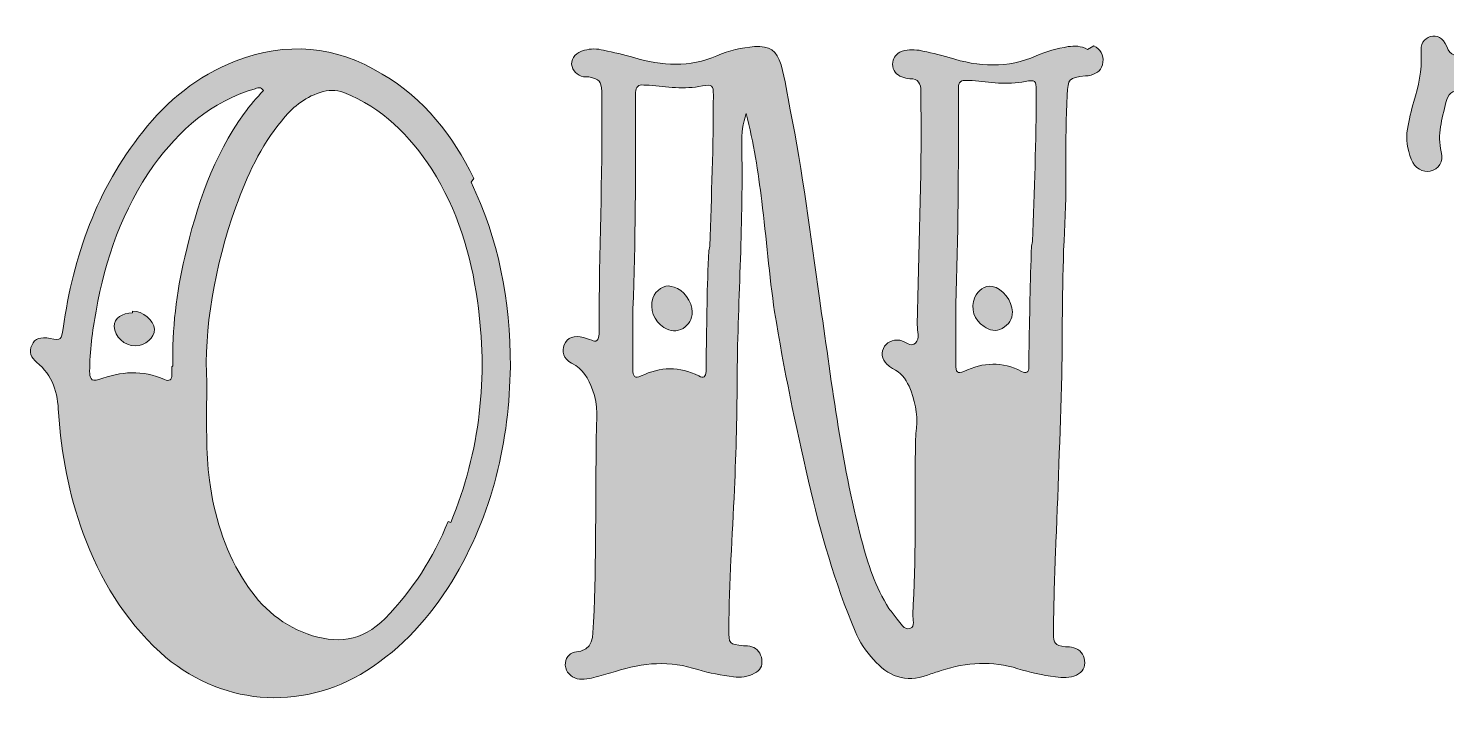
# Model space of a CAD drawing. Header units: inches. Extents: x 168 to 913, y -876 to -204.
# Drawn here: x 169.9 to 540.6, y -663.7 to -484.9 of the extents above; entities that cross this region are included whole.
import ezdxf

# ---------------------------------------------------------------- set-up
doc = ezdxf.new("R2010")
doc.units = ezdxf.units.IN
doc.header["$MEASUREMENT"] = 0
doc.layers.add('Layer 1', color=7, linetype='Continuous')

# ---------------------------------------------------------------- blocks, each defined once
blk = doc.blocks.new('block 3')
at = {"layer": 'Layer 1', "true_color": 0x040404}
h = blk.add_hatch(color=18, dxfattribs=at)
h.dxf.hatch_style = 2
edge = h.paths.add_edge_path()
edge.add_spline(control_points=[(646.55, -501.18), (647.98, -505.24), (648.7, -509.54), (648.46, -513.85), (648.46, -515.76), (647.98, -517.67), (647.03, -519.35), (645.83, -521.5), (643.92, -522.22), (642.01, -521.5), (640.09, -520.78), (638.9, -518.87), (639.62, -516.72), (641.05, -513.13), (640.33, -509.54), (639.85, -505.96), (639.38, -503.33), (637.94, -501.66), (635.31, -500.94), (631.97, -499.98), (628.62, -499.03), (625.03, -499.03), (621.21, -499.03), (617.38, -499.03), (613.56, -499.03), (612.12, -499.03), (610.69, -499.27), (609.49, -499.5), (605.67, -500.46), (605.19, -501.18), (605.19, -505), (605.19, -510.02), (605.19, -515.04), (605.19, -520.06), (605.19, -534.89), (604.23, -549.71), (603.76, -564.53), (603.76, -565.73), (603.76, -566.92), (603.76, -568.12), (603.52, -585.09), (603.52, -602.06), (602.8, -619.04), (602.56, -625.97), (602.56, -633.14), (601.84, -640.08), (601.61, -642.23), (601.84, -644.38), (601.84, -646.53), (601.84, -648.45), (602.8, -649.4), (604.71, -649.4), (605.91, -649.4), (607.1, -649.4), (608.3, -649.88), (609.97, -650.6), (610.93, -651.79), (610.93, -653.47), (610.93, -655.14), (609.97, -656.09), (608.54, -656.81), (607.34, -657.29), (605.91, -657.29), (604.47, -657.29), (600.89, -657.29), (597.54, -656.33), (594.19, -655.38), (587.02, -652.99), (579.85, -653.47), (572.68, -655.86), (570.76, -656.57), (568.61, -657.05), (566.46, -657.53), (565.5, -657.77), (564.31, -657.77), (563.35, -657.53), (561.2, -657.29), (560.01, -655.86), (559.77, -654.18), (559.53, -652.51), (560.48, -651.08), (562.4, -650.36), (562.88, -650.12), (563.35, -650.12), (563.83, -650.12), (567.18, -649.16), (567.18, -649.16), (567.18, -645.34), (567.18, -637.93), (567.18, -630.51), (567.42, -623.1), (567.66, -611.87), (567.89, -600.63), (568.13, -589.39), (568.13, -586.53), (567.89, -583.66), (566.7, -580.79), (565.74, -578.4), (564.55, -576.24), (561.92, -574.81), (559.53, -573.62), (559.05, -571.94), (559.77, -570.27), (560.48, -568.36), (562.16, -567.64), (564.55, -568.12), (565.03, -568.12), (565.5, -568.36), (565.98, -568.6), (567.89, -569.31), (568.61, -568.36), (568.85, -566.68), (569.09, -565.25), (569.09, -563.81), (569.09, -562.38), (569.09, -556.4), (569.33, -550.43), (569.33, -544.45), (569.09, -532.02), (570.05, -519.59), (570.05, -507.15), (570.05, -502.37), (570.05, -502.37), (565.5, -501.66), (558.57, -500.46), (551.64, -499.5), (544.47, -500.7), (542.07, -501.18), (540.88, -502.13), (540.4, -504.29), (539.45, -508.59), (538.01, -512.65), (539.21, -517.2), (539.92, -519.83), (538.49, -521.74), (536.34, -522.22), (534.43, -522.69), (532.27, -521.5), (531.32, -519.11), (530.36, -516.48), (529.88, -513.85), (530.36, -511.22), (530.84, -508.83), (531.32, -506.44), (532.03, -504.05), (533.23, -499.98), (534.19, -495.92), (533.95, -491.62), (533.71, -488.99), (534.66, -487.55), (536.34, -487.07), (538.01, -486.6), (539.69, -487.31), (540.64, -489.7), (541.6, -492.09), (543.03, -492.33), (545.18, -491.85), (549.25, -491.14), (553.31, -491.38), (557.38, -491.85), (565.27, -492.81), (573.16, -493.77), (580.8, -495.68), (586.3, -497.11), (591.8, -496.16), (597.06, -494.24), (609.49, -489.7), (621.92, -488.27), (634.83, -490.9), (636.51, -491.14), (637.7, -490.9), (638.18, -488.99), (638.18, -488.51), (638.42, -488.03), (638.66, -487.55), (639.62, -485.88), (640.81, -484.92), (642.73, -485.4), (644.4, -485.64), (645.12, -486.83), (645.35, -488.51), (645.35, -488.99), (645.35, -489.46), (645.35, -489.94), (645.35, -493.53), (646.31, -496.87), (647.51, -500.22), (647.51, -500.22), (646.55, -501.18), (646.55, -501.18)], knot_values=[0, 0, 0, 0, 1, 1, 1, 2, 2, 2, 3, 3, 3, 4, 4, 4, 5, 5, 5, 6, 6, 6, 7, 7, 7, 8, 8, 8, 9, 9, 9, 10, 10, 10, 11, 11, 11, 12, 12, 12, 13, 13, 13, 14, 14, 14, 15, 15, 15, 16, 16, 16, 17, 17, 17, 18, 18, 18, 19, 19, 19, 20, 20, 20, 21, 21, 21, 22, 22, 22, 23, 23, 23, 24, 24, 24, 25, 25, 25, 26, 26, 26, 27, 27, 27, 28, 28, 28, 29, 29, 29, 30, 30, 30, 31, 31, 31, 32, 32, 32, 33, 33, 33, 34, 34, 34, 35, 35, 35, 36, 36, 36, 37, 37, 37, 38, 38, 38, 39, 39, 39, 40, 40, 40, 41, 41, 41, 42, 42, 42, 43, 43, 43, 44, 44, 44, 45, 45, 45, 46, 46, 46, 47, 47, 47, 48, 48, 48, 49, 49, 49, 50, 50, 50, 51, 51, 51, 52, 52, 52, 53, 53, 53, 54, 54, 54, 55, 55, 55, 56, 56, 56, 57, 57, 57, 58, 58, 58, 59, 59, 59, 60, 60, 60, 61, 61, 61, 62, 62, 62, 63, 63, 63, 63], degree=3, periodic=1)
edge = h.paths.add_edge_path()
edge.add_spline(control_points=[(596.58, -523.89), (596.58, -517.2), (596.58, -512.17), (596.58, -507.15), (596.58, -504.76), (596.58, -504.53), (594.19, -505), (589.65, -506.2), (585.11, -506.2), (580.33, -505.96), (576.98, -505.72), (576.98, -505.72), (576.98, -509.31), (576.74, -523.65), (576.5, -537.99), (576.26, -552.34), (576.02, -560.71), (576.02, -569.07), (575.55, -577.44), (575.31, -580.31), (575.79, -580.55), (578.41, -579.35), (582.96, -577.2), (587.5, -576.96), (592.28, -579.35), (594.91, -580.55), (595.15, -580.31), (595.15, -577.2), (595.15, -572.18), (595.15, -567.16), (595.39, -562.14), (595.87, -548.51), (596.34, -534.89), (596.82, -522.93), (596.82, -522.93), (596.58, -523.89), (596.58, -523.89)], knot_values=[0, 0, 0, 0, 1, 1, 1, 2, 2, 2, 3, 3, 3, 4, 4, 4, 5, 5, 5, 6, 6, 6, 7, 7, 7, 8, 8, 8, 9, 9, 9, 10, 10, 10, 11, 11, 11, 12, 12, 12, 12], degree=3, periodic=1)
edge = h.paths.add_edge_path()
edge.add_spline(control_points=[(590.13, -565.25), (590.13, -568.12), (587.98, -570.27), (585.35, -570.27), (582.48, -570.27), (579.61, -567.16), (579.61, -564.05), (579.61, -561.18), (581.76, -558.79), (584.15, -558.79), (587.02, -558.79), (590.13, -562.14), (590.13, -565.25)], knot_values=[0, 0, 0, 0, 1, 1, 1, 2, 2, 2, 3, 3, 3, 4, 4, 4, 4], degree=3, periodic=1)
h = blk.add_hatch(color=18, dxfattribs=at)
h.dxf.hatch_style = 2
edge = h.paths.add_edge_path()
edge.add_spline(control_points=[(285.57, -525.08), (292.74, -539.91), (295.85, -555.69), (295.85, -573.38), (295.61, -592.5), (291.31, -611.87), (280.55, -629.56), (274.81, -638.88), (267.64, -646.77), (258.32, -652.75), (240.86, -663.75), (219.59, -661.83), (204.29, -647.97), (194.96, -639.36), (188.51, -628.84), (184.21, -616.89), (180.38, -606.61), (178.47, -596.09), (177.75, -585.33), (177.51, -580.31), (176.32, -575.53), (172.01, -572.18), (170.58, -570.99), (169.86, -569.55), (170.82, -567.64), (171.53, -565.97), (172.97, -565.49), (175.6, -565.97), (178.47, -566.44), (178.47, -566.44), (178.95, -563.33), (181.58, -544.45), (187.79, -527), (199.74, -511.94), (206.2, -503.81), (214.09, -497.35), (223.89, -493.53), (237.28, -488.27), (250.19, -489.46), (262.38, -496.87), (273.38, -503.33), (280.79, -512.89), (286.29, -524.13), (286.29, -524.13), (285.57, -525.08), (285.57, -525.08)], knot_values=[0, 0, 0, 0, 1, 1, 1, 2, 2, 2, 3, 3, 3, 4, 4, 4, 5, 5, 5, 6, 6, 6, 7, 7, 7, 8, 8, 8, 9, 9, 9, 10, 10, 10, 11, 11, 11, 12, 12, 12, 13, 13, 13, 14, 14, 14, 15, 15, 15, 15], degree=3, periodic=1)
edge = h.paths.add_edge_path()
edge.add_spline(control_points=[(207.63, -573.14), (207.39, -563.57), (208.59, -554.01), (210.74, -544.69), (213.85, -531.3), (218.15, -518.39), (226.28, -507.15), (227.72, -505), (229.63, -503.09), (231.3, -501.18), (231.06, -500.94), (230.82, -500.7), (230.58, -500.46), (230.11, -500.46), (229.63, -500.46), (229.15, -500.7), (217.67, -504.05), (209.31, -511.46), (202.61, -520.78), (194.48, -532.26), (189.94, -545.17), (187.55, -558.79), (186.6, -564.05), (185.88, -569.31), (185.88, -574.57), (185.88, -576.01), (186.12, -577.44), (188.27, -576.72), (194.01, -574.57), (199.74, -574.09), (205.48, -576.72), (206.68, -577.2), (207.39, -576.72), (207.39, -575.53), (207.39, -574.81), (207.39, -574.09), (207.39, -573.38), (207.39, -573.38), (207.63, -573.14), (207.63, -573.14)], knot_values=[0, 0, 0, 0, 1, 1, 1, 2, 2, 2, 3, 3, 3, 4, 4, 4, 5, 5, 5, 6, 6, 6, 7, 7, 7, 8, 8, 8, 9, 9, 9, 10, 10, 10, 11, 11, 11, 12, 12, 12, 13, 13, 13, 13], degree=3, periodic=1)
edge = h.paths.add_edge_path()
edge.add_spline(control_points=[(197.12, -558.79), (199.74, -558.79), (202.61, -561.18), (202.85, -563.57), (202.85, -565.73), (200.46, -567.88), (197.83, -567.88), (194.96, -567.88), (192.33, -565.49), (192.33, -562.86), (192.33, -560.71), (194.25, -559.27), (197.12, -559.27), (197.12, -559.27), (197.12, -558.79), (197.12, -558.79)], knot_values=[0, 0, 0, 0, 1, 1, 1, 2, 2, 2, 3, 3, 3, 4, 4, 4, 5, 5, 5, 5], degree=3, periodic=1)
edge = h.paths.add_edge_path()
edge.add_spline(control_points=[(280.31, -614.02), (287.96, -595.37), (290.11, -576.01), (287.24, -556.16), (285.57, -543.97), (281.98, -532.26), (275.29, -521.74), (269.55, -512.89), (262.38, -505.72), (252.34, -501.66), (250.19, -500.94), (248.27, -500.94), (246.12, -501.66), (241.82, -503.09), (238.71, -505.72), (236.08, -509.07), (230.58, -515.76), (227, -523.41), (224.13, -531.54), (218.39, -547.32), (215.76, -563.81), (216.48, -577.44), (216.48, -588.2), (216.24, -595.61), (217.2, -603.02), (218.39, -612.11), (221.02, -620.71), (225.8, -628.6), (229.87, -635.3), (235.37, -640.56), (242.78, -643.18), (250.19, -645.81), (257.12, -645.34), (263.1, -639.12), (270.27, -631.71), (275.77, -623.34), (279.59, -613.78), (279.59, -613.78), (280.31, -614.02), (280.31, -614.02)], knot_values=[0, 0, 0, 0, 1, 1, 1, 2, 2, 2, 3, 3, 3, 4, 4, 4, 5, 5, 5, 6, 6, 6, 7, 7, 7, 8, 8, 8, 9, 9, 9, 10, 10, 10, 11, 11, 11, 12, 12, 12, 13, 13, 13, 13], degree=3, periodic=1)
h = blk.add_hatch(color=18, dxfattribs=at)
h.dxf.hatch_style = 2
edge = h.paths.add_edge_path()
edge.add_spline(control_points=[(448.37, -489.46), (450.04, -490.42), (451, -491.85), (450.76, -493.77), (450.52, -495.68), (449.33, -496.63), (447.65, -497.11), (447.17, -497.35), (446.7, -497.35), (446.22, -497.35), (441.68, -497.83), (441.68, -498.07), (441.44, -502.37), (440.72, -514.33), (441.44, -526.28), (440.72, -538.23), (440, -550.66), (440.24, -563.1), (440, -575.53), (439.52, -591.07), (439.05, -606.61), (438.33, -622.15), (438.09, -629.08), (437.85, -636.01), (437.85, -642.95), (437.85, -645.81), (438.09, -646.05), (440.96, -646.53), (441.68, -646.53), (442.39, -646.53), (443.11, -646.77), (444.78, -647.25), (445.74, -648.45), (445.98, -650.12), (446.22, -651.79), (445.5, -653.23), (443.83, -653.94), (442.16, -654.66), (440.24, -654.66), (438.33, -654.42), (434.98, -653.94), (431.64, -653.23), (428.53, -652.27), (421.83, -650.12), (415.14, -650.6), (408.45, -652.75), (407.25, -653.23), (406.06, -653.47), (404.86, -653.94), (399.12, -656.09), (394.58, -654.18), (390.76, -649.88), (388.84, -647.73), (387.17, -645.34), (385.97, -642.47), (380.71, -629.8), (376.89, -616.65), (373.78, -603.26), (370.43, -588.68), (367.33, -573.85), (364.94, -559.03), (363.5, -549.47), (362.78, -539.67), (361.59, -530.11), (360.63, -522.45), (359.44, -514.81), (357.52, -507.15), (356.57, -509.78), (356.33, -512.41), (356.33, -515.04), (356.81, -535.13), (355.37, -555.21), (355.13, -575.29), (355.13, -585.33), (354.9, -595.37), (354.42, -605.41), (353.94, -617.6), (352.98, -629.8), (352.98, -641.99), (352.98, -645.81), (352.98, -645.81), (356.81, -646.29), (357.52, -646.29), (358.24, -646.29), (358.96, -646.53), (360.39, -647.01), (361.35, -648.21), (361.59, -649.88), (361.83, -651.55), (361.11, -652.75), (359.68, -653.47), (358, -654.42), (356.09, -654.66), (354.18, -654.42), (351.07, -653.94), (347.96, -653.47), (344.85, -652.51), (337.68, -650.12), (330.51, -650.6), (323.34, -652.99), (321.66, -653.47), (319.99, -653.94), (318.32, -654.42), (316.64, -654.9), (314.97, -655.14), (313.3, -654.9), (311.62, -654.42), (310.43, -653.23), (310.19, -651.31), (310.19, -649.64), (311.14, -648.21), (312.58, -647.97), (317.84, -647.49), (317.36, -643.9), (317.6, -640.08), (318.32, -624.06), (318.08, -607.8), (318.32, -591.55), (318.32, -587.48), (319.03, -583.42), (317.36, -579.35), (316.17, -576.48), (314.97, -573.85), (311.86, -572.42), (309.71, -571.23), (309.23, -569.31), (309.95, -567.64), (310.67, -565.73), (312.58, -565.01), (314.97, -565.73), (315.69, -565.97), (316.4, -566.2), (317.12, -566.44), (317.6, -566.68), (318.08, -566.92), (318.56, -566.44), (319.27, -565.49), (319.03, -564.29), (319.03, -563.1), (319.03, -543.49), (319.99, -523.89), (319.75, -504.29), (319.75, -503.33), (319.75, -502.37), (319.75, -501.42), (319.51, -498.55), (319.27, -498.31), (316.4, -497.59), (315.93, -497.59), (315.45, -497.59), (314.97, -497.59), (313.3, -497.11), (312.1, -496.16), (311.86, -494.24), (311.86, -492.57), (313.06, -491.14), (315.21, -490.66), (316.88, -490.18), (318.56, -490.18), (320.23, -490.66), (322.86, -491.14), (325.49, -491.85), (328.12, -492.57), (335.53, -494.72), (342.7, -495.2), (349.87, -492.09), (352.98, -490.66), (356.33, -489.94), (359.68, -489.7), (363.74, -489.46), (365.41, -490.66), (366.61, -494.48), (367.8, -498.31), (368.28, -502.37), (369, -506.2), (372.35, -522.45), (374.26, -538.95), (376.65, -555.45), (379.76, -576.48), (382.15, -597.76), (387.65, -618.56), (389.32, -624.78), (391.23, -630.99), (394.82, -636.49), (395.54, -637.45), (396.25, -638.4), (396.97, -639.36), (397.93, -640.32), (398.64, -642.23), (400.32, -641.75), (401.75, -641.27), (401.03, -639.36), (401.03, -638.17), (401.99, -623.82), (401.51, -609.48), (401.75, -595.13), (401.75, -593.22), (401.75, -591.31), (401.99, -589.39), (402.47, -585.57), (401.51, -581.98), (400.08, -578.4), (399.12, -576.48), (397.93, -574.81), (395.78, -573.85), (395.3, -573.62), (395.06, -573.38), (394.82, -573.14), (393.15, -571.94), (392.67, -570.27), (393.38, -568.6), (394.1, -566.92), (395.78, -566.2), (397.69, -566.44), (399.12, -566.68), (400.56, -568.36), (401.75, -567.16), (402.95, -565.97), (402.23, -564.05), (402.23, -562.38), (402.47, -543.25), (403.43, -524.13), (403.19, -505), (403.19, -503.81), (403.19, -502.61), (403.19, -501.42), (403.19, -499.27), (402.47, -498.07), (400.32, -498.07), (399.6, -498.07), (398.88, -497.83), (398.17, -497.59), (396.73, -497.11), (395.78, -495.92), (395.78, -494.24), (395.78, -492.81), (396.49, -491.85), (397.69, -491.14), (399.36, -490.42), (401.03, -490.42), (402.71, -490.66), (405.34, -491.14), (407.97, -491.85), (410.6, -492.57), (418.25, -494.96), (425.9, -495.44), (433.31, -492.09), (435.94, -490.9), (438.81, -490.18), (441.68, -489.7), (443.35, -489.46), (445.02, -489.46), (446.7, -490.42), (446.7, -490.42), (448.37, -489.46), (448.37, -489.46)], knot_values=[0, 0, 0, 0, 1, 1, 1, 2, 2, 2, 3, 3, 3, 4, 4, 4, 5, 5, 5, 6, 6, 6, 7, 7, 7, 8, 8, 8, 9, 9, 9, 10, 10, 10, 11, 11, 11, 12, 12, 12, 13, 13, 13, 14, 14, 14, 15, 15, 15, 16, 16, 16, 17, 17, 17, 18, 18, 18, 19, 19, 19, 20, 20, 20, 21, 21, 21, 22, 22, 22, 23, 23, 23, 24, 24, 24, 25, 25, 25, 26, 26, 26, 27, 27, 27, 28, 28, 28, 29, 29, 29, 30, 30, 30, 31, 31, 31, 32, 32, 32, 33, 33, 33, 34, 34, 34, 35, 35, 35, 36, 36, 36, 37, 37, 37, 38, 38, 38, 39, 39, 39, 40, 40, 40, 41, 41, 41, 42, 42, 42, 43, 43, 43, 44, 44, 44, 45, 45, 45, 46, 46, 46, 47, 47, 47, 48, 48, 48, 49, 49, 49, 50, 50, 50, 51, 51, 51, 52, 52, 52, 53, 53, 53, 54, 54, 54, 55, 55, 55, 56, 56, 56, 57, 57, 57, 58, 58, 58, 59, 59, 59, 60, 60, 60, 61, 61, 61, 62, 62, 62, 63, 63, 63, 64, 64, 64, 65, 65, 65, 66, 66, 66, 67, 67, 67, 68, 68, 68, 69, 69, 69, 70, 70, 70, 71, 71, 71, 72, 72, 72, 73, 73, 73, 74, 74, 74, 75, 75, 75, 76, 76, 76, 77, 77, 77, 78, 78, 78, 79, 79, 79, 80, 80, 80, 81, 81, 81, 82, 82, 82, 83, 83, 83, 84, 84, 84, 85, 85, 85, 85], degree=3, periodic=1)
edge = h.paths.add_edge_path()
edge.add_spline(control_points=[(347.96, -541.82), (348.44, -528.67), (348.92, -515.52), (348.92, -502.37), (348.92, -499.74), (348.68, -499.5), (346.05, -499.98), (341.27, -500.94), (336.73, -500.22), (332.18, -499.74), (331.7, -499.74), (331.23, -499.74), (330.75, -499.74), (329.31, -499.5), (328.6, -500.22), (328.6, -501.66), (328.6, -502.37), (328.6, -503.09), (328.6, -503.81), (328.6, -522.45), (328.6, -541.1), (327.88, -558.32), (327.88, -564.29), (327.88, -569.07), (327.88, -573.85), (327.88, -576.01), (328.36, -576.48), (330.03, -575.77), (335.05, -573.38), (340.07, -573.14), (345.09, -575.77), (346.29, -576.48), (347.01, -576.01), (347.01, -574.57), (347.01, -573.38), (347.01, -572.18), (347.01, -570.99), (347.24, -561.66), (347.24, -552.34), (347.72, -543.02), (347.72, -543.02), (347.96, -541.82), (347.96, -541.82)], knot_values=[0, 0, 0, 0, 1, 1, 1, 2, 2, 2, 3, 3, 3, 4, 4, 4, 5, 5, 5, 6, 6, 6, 7, 7, 7, 8, 8, 8, 9, 9, 9, 10, 10, 10, 11, 11, 11, 12, 12, 12, 13, 13, 13, 14, 14, 14, 14], degree=3, periodic=1)
edge = h.paths.add_edge_path()
edge.add_spline(control_points=[(338.64, -552.58), (341.03, -553.06), (343.42, -556.4), (343.42, -559.03), (343.42, -560.94), (342.46, -562.38), (341.03, -563.33), (339.35, -564.29), (337.68, -564.05), (336.01, -563.1), (333.38, -561.42), (332.18, -558.32), (333.14, -555.45), (333.86, -553.3), (336.01, -551.86), (337.92, -552.34), (337.92, -552.34), (338.64, -552.58), (338.64, -552.58)], knot_values=[0, 0, 0, 0, 1, 1, 1, 2, 2, 2, 3, 3, 3, 4, 4, 4, 5, 5, 5, 6, 6, 6, 6], degree=3, periodic=1)
edge = h.paths.add_edge_path()
edge.add_spline(control_points=[(432.35, -540.63), (432.83, -527.48), (433.31, -514.33), (433.31, -501.18), (433.31, -498.55), (433.07, -498.31), (430.44, -498.79), (425.66, -499.74), (421.12, -499.03), (416.57, -498.55), (416.1, -498.55), (415.62, -498.55), (415.14, -498.55), (413.71, -498.31), (412.99, -499.03), (412.99, -500.46), (412.99, -501.18), (412.99, -501.9), (412.99, -502.61), (412.99, -521.26), (412.99, -539.91), (412.27, -557.12), (412.27, -563.1), (412.27, -567.88), (412.27, -572.66), (412.27, -574.81), (412.75, -575.29), (414.42, -574.57), (419.44, -572.18), (424.46, -571.94), (429.48, -574.57), (430.68, -575.29), (431.4, -574.81), (431.4, -573.38), (431.4, -572.18), (431.4, -570.99), (431.4, -569.79), (431.64, -560.47), (431.64, -551.14), (432.11, -541.82), (432.11, -541.82), (432.35, -540.63), (432.35, -540.63)], knot_values=[0, 0, 0, 0, 1, 1, 1, 2, 2, 2, 3, 3, 3, 4, 4, 4, 5, 5, 5, 6, 6, 6, 7, 7, 7, 8, 8, 8, 9, 9, 9, 10, 10, 10, 11, 11, 11, 12, 12, 12, 13, 13, 13, 14, 14, 14, 14], degree=3, periodic=1)
edge = h.paths.add_edge_path()
edge.add_spline(control_points=[(427.09, -559.03), (427.09, -560.94), (426.14, -562.38), (424.46, -563.33), (422.79, -564.29), (421.12, -563.81), (419.68, -562.86), (417.05, -561.18), (416.1, -558.08), (417.29, -555.21), (418.01, -553.3), (419.92, -552.1), (421.83, -552.34), (424.46, -552.82), (427.09, -556.16), (427.09, -559.03)], knot_values=[0, 0, 0, 0, 1, 1, 1, 2, 2, 2, 3, 3, 3, 4, 4, 4, 5, 5, 5, 5], degree=3, periodic=1)
at = {"layer": 'Layer 1', "lineweight": 0}
for points, knots in [([(646.55, -501.18), (647.98, -505.24), (648.7, -509.54), (648.46, -513.85), (648.46, -515.76), (647.98, -517.67), (647.03, -519.35), (645.83, -521.5), (643.92, -522.22), (642.01, -521.5), (640.09, -520.78), (638.9, -518.87), (639.62, -516.72), (641.05, -513.13), (640.33, -509.54), (639.85, -505.96), (639.38, -503.33), (637.94, -501.66), (635.31, -500.94), (631.97, -499.98), (628.62, -499.03), (625.03, -499.03), (621.21, -499.03), (617.38, -499.03), (613.56, -499.03), (612.12, -499.03), (610.69, -499.27), (609.49, -499.5), (605.67, -500.46), (605.19, -501.18), (605.19, -505), (605.19, -510.02), (605.19, -515.04), (605.19, -520.06), (605.19, -534.89), (604.23, -549.71), (603.76, -564.53), (603.76, -565.73), (603.76, -566.92), (603.76, -568.12), (603.52, -585.09), (603.52, -602.06), (602.8, -619.04), (602.56, -625.97), (602.56, -633.14), (601.84, -640.08), (601.61, -642.23), (601.84, -644.38), (601.84, -646.53), (601.84, -648.45), (602.8, -649.4), (604.71, -649.4), (605.91, -649.4), (607.1, -649.4), (608.3, -649.88), (609.97, -650.6), (610.93, -651.79), (610.93, -653.47), (610.93, -655.14), (609.97, -656.09), (608.54, -656.81), (607.34, -657.29), (605.91, -657.29), (604.47, -657.29), (600.89, -657.29), (597.54, -656.33), (594.19, -655.38), (587.02, -652.99), (579.85, -653.47), (572.68, -655.86), (570.76, -656.57), (568.61, -657.05), (566.46, -657.53), (565.5, -657.77), (564.31, -657.77), (563.35, -657.53), (561.2, -657.29), (560.01, -655.86), (559.77, -654.18), (559.53, -652.51), (560.48, -651.08), (562.4, -650.36), (562.88, -650.12), (563.35, -650.12), (563.83, -650.12), (567.18, -649.16), (567.18, -649.16), (567.18, -645.34), (567.18, -637.93), (567.18, -630.51), (567.42, -623.1), (567.66, -611.87), (567.89, -600.63), (568.13, -589.39), (568.13, -586.53), (567.89, -583.66), (566.7, -580.79), (565.74, -578.4), (564.55, -576.24), (561.92, -574.81), (559.53, -573.62), (559.05, -571.94), (559.77, -570.27), (560.48, -568.36), (562.16, -567.64), (564.55, -568.12), (565.03, -568.12), (565.5, -568.36), (565.98, -568.6), (567.89, -569.31), (568.61, -568.36), (568.85, -566.68), (569.09, -565.25), (569.09, -563.81), (569.09, -562.38), (569.09, -556.4), (569.33, -550.43), (569.33, -544.45), (569.09, -532.02), (570.05, -519.59), (570.05, -507.15), (570.05, -502.37), (570.05, -502.37), (565.5, -501.66), (558.57, -500.46), (551.64, -499.5), (544.47, -500.7), (542.07, -501.18), (540.88, -502.13), (540.4, -504.29), (539.45, -508.59), (538.01, -512.65), (539.21, -517.2), (539.92, -519.83), (538.49, -521.74), (536.34, -522.22), (534.43, -522.69), (532.27, -521.5), (531.32, -519.11), (530.36, -516.48), (529.88, -513.85), (530.36, -511.22), (530.84, -508.83), (531.32, -506.44), (532.03, -504.05), (533.23, -499.98), (534.19, -495.92), (533.95, -491.62), (533.71, -488.99), (534.66, -487.55), (536.34, -487.07), (538.01, -486.6), (539.69, -487.31), (540.64, -489.7), (541.6, -492.09), (543.03, -492.33), (545.18, -491.85), (549.25, -491.14), (553.31, -491.38), (557.38, -491.85), (565.27, -492.81), (573.16, -493.77), (580.8, -495.68), (586.3, -497.11), (591.8, -496.16), (597.06, -494.24), (609.49, -489.7), (621.92, -488.27), (634.83, -490.9), (636.51, -491.14), (637.7, -490.9), (638.18, -488.99), (638.18, -488.51), (638.42, -488.03), (638.66, -487.55), (639.62, -485.88), (640.81, -484.92), (642.73, -485.4), (644.4, -485.64), (645.12, -486.83), (645.35, -488.51), (645.35, -488.99), (645.35, -489.46), (645.35, -489.94), (645.35, -493.53), (646.31, -496.87), (647.51, -500.22), (647.51, -500.22), (646.55, -501.18), (646.55, -501.18)], [0, 0, 0, 0, 1, 1, 1, 2, 2, 2, 3, 3, 3, 4, 4, 4, 5, 5, 5, 6, 6, 6, 7, 7, 7, 8, 8, 8, 9, 9, 9, 10, 10, 10, 11, 11, 11, 12, 12, 12, 13, 13, 13, 14, 14, 14, 15, 15, 15, 16, 16, 16, 17, 17, 17, 18, 18, 18, 19, 19, 19, 20, 20, 20, 21, 21, 21, 22, 22, 22, 23, 23, 23, 24, 24, 24, 25, 25, 25, 26, 26, 26, 27, 27, 27, 28, 28, 28, 29, 29, 29, 30, 30, 30, 31, 31, 31, 32, 32, 32, 33, 33, 33, 34, 34, 34, 35, 35, 35, 36, 36, 36, 37, 37, 37, 38, 38, 38, 39, 39, 39, 40, 40, 40, 41, 41, 41, 42, 42, 42, 43, 43, 43, 44, 44, 44, 45, 45, 45, 46, 46, 46, 47, 47, 47, 48, 48, 48, 49, 49, 49, 50, 50, 50, 51, 51, 51, 52, 52, 52, 53, 53, 53, 54, 54, 54, 55, 55, 55, 56, 56, 56, 57, 57, 57, 58, 58, 58, 59, 59, 59, 60, 60, 60, 61, 61, 61, 62, 62, 62, 63, 63, 63, 63]), ([(285.57, -525.08), (292.74, -539.91), (295.85, -555.69), (295.85, -573.38), (295.61, -592.5), (291.31, -611.87), (280.55, -629.56), (274.81, -638.88), (267.64, -646.77), (258.32, -652.75), (240.86, -663.75), (219.59, -661.83), (204.29, -647.97), (194.96, -639.36), (188.51, -628.84), (184.21, -616.89), (180.38, -606.61), (178.47, -596.09), (177.75, -585.33), (177.51, -580.31), (176.32, -575.53), (172.01, -572.18), (170.58, -570.99), (169.86, -569.55), (170.82, -567.64), (171.53, -565.97), (172.97, -565.49), (175.6, -565.97), (178.47, -566.44), (178.47, -566.44), (178.95, -563.33), (181.58, -544.45), (187.79, -527), (199.74, -511.94), (206.2, -503.81), (214.09, -497.35), (223.89, -493.53), (237.28, -488.27), (250.19, -489.46), (262.38, -496.87), (273.38, -503.33), (280.79, -512.89), (286.29, -524.13), (286.29, -524.13), (285.57, -525.08), (285.57, -525.08)], [0, 0, 0, 0, 1, 1, 1, 2, 2, 2, 3, 3, 3, 4, 4, 4, 5, 5, 5, 6, 6, 6, 7, 7, 7, 8, 8, 8, 9, 9, 9, 10, 10, 10, 11, 11, 11, 12, 12, 12, 13, 13, 13, 14, 14, 14, 15, 15, 15, 15]), ([(448.37, -489.46), (450.04, -490.42), (451, -491.85), (450.76, -493.77), (450.52, -495.68), (449.33, -496.63), (447.65, -497.11), (447.17, -497.35), (446.7, -497.35), (446.22, -497.35), (441.68, -497.83), (441.68, -498.07), (441.44, -502.37), (440.72, -514.33), (441.44, -526.28), (440.72, -538.23), (440, -550.66), (440.24, -563.1), (440, -575.53), (439.52, -591.07), (439.05, -606.61), (438.33, -622.15), (438.09, -629.08), (437.85, -636.01), (437.85, -642.95), (437.85, -645.81), (438.09, -646.05), (440.96, -646.53), (441.68, -646.53), (442.39, -646.53), (443.11, -646.77), (444.78, -647.25), (445.74, -648.45), (445.98, -650.12), (446.22, -651.79), (445.5, -653.23), (443.83, -653.94), (442.16, -654.66), (440.24, -654.66), (438.33, -654.42), (434.98, -653.94), (431.64, -653.23), (428.53, -652.27), (421.83, -650.12), (415.14, -650.6), (408.45, -652.75), (407.25, -653.23), (406.06, -653.47), (404.86, -653.94), (399.12, -656.09), (394.58, -654.18), (390.76, -649.88), (388.84, -647.73), (387.17, -645.34), (385.97, -642.47), (380.71, -629.8), (376.89, -616.65), (373.78, -603.26), (370.43, -588.68), (367.33, -573.85), (364.94, -559.03), (363.5, -549.47), (362.78, -539.67), (361.59, -530.11), (360.63, -522.45), (359.44, -514.81), (357.52, -507.15), (356.57, -509.78), (356.33, -512.41), (356.33, -515.04), (356.81, -535.13), (355.37, -555.21), (355.13, -575.29), (355.13, -585.33), (354.9, -595.37), (354.42, -605.41), (353.94, -617.6), (352.98, -629.8), (352.98, -641.99), (352.98, -645.81), (352.98, -645.81), (356.81, -646.29), (357.52, -646.29), (358.24, -646.29), (358.96, -646.53), (360.39, -647.01), (361.35, -648.21), (361.59, -649.88), (361.83, -651.55), (361.11, -652.75), (359.68, -653.47), (358, -654.42), (356.09, -654.66), (354.18, -654.42), (351.07, -653.94), (347.96, -653.47), (344.85, -652.51), (337.68, -650.12), (330.51, -650.6), (323.34, -652.99), (321.66, -653.47), (319.99, -653.94), (318.32, -654.42), (316.64, -654.9), (314.97, -655.14), (313.3, -654.9), (311.62, -654.42), (310.43, -653.23), (310.19, -651.31), (310.19, -649.64), (311.14, -648.21), (312.58, -647.97), (317.84, -647.49), (317.36, -643.9), (317.6, -640.08), (318.32, -624.06), (318.08, -607.8), (318.32, -591.55), (318.32, -587.48), (319.03, -583.42), (317.36, -579.35), (316.17, -576.48), (314.97, -573.85), (311.86, -572.42), (309.71, -571.23), (309.23, -569.31), (309.95, -567.64), (310.67, -565.73), (312.58, -565.01), (314.97, -565.73), (315.69, -565.97), (316.4, -566.2), (317.12, -566.44), (317.6, -566.68), (318.08, -566.92), (318.56, -566.44), (319.27, -565.49), (319.03, -564.29), (319.03, -563.1), (319.03, -543.49), (319.99, -523.89), (319.75, -504.29), (319.75, -503.33), (319.75, -502.37), (319.75, -501.42), (319.51, -498.55), (319.27, -498.31), (316.4, -497.59), (315.93, -497.59), (315.45, -497.59), (314.97, -497.59), (313.3, -497.11), (312.1, -496.16), (311.86, -494.24), (311.86, -492.57), (313.06, -491.14), (315.21, -490.66), (316.88, -490.18), (318.56, -490.18), (320.23, -490.66), (322.86, -491.14), (325.49, -491.85), (328.12, -492.57), (335.53, -494.72), (342.7, -495.2), (349.87, -492.09), (352.98, -490.66), (356.33, -489.94), (359.68, -489.7), (363.74, -489.46), (365.41, -490.66), (366.61, -494.48), (367.8, -498.31), (368.28, -502.37), (369, -506.2), (372.35, -522.45), (374.26, -538.95), (376.65, -555.45), (379.76, -576.48), (382.15, -597.76), (387.65, -618.56), (389.32, -624.78), (391.23, -630.99), (394.82, -636.49), (395.54, -637.45), (396.25, -638.4), (396.97, -639.36), (397.93, -640.32), (398.64, -642.23), (400.32, -641.75), (401.75, -641.27), (401.03, -639.36), (401.03, -638.17), (401.99, -623.82), (401.51, -609.48), (401.75, -595.13), (401.75, -593.22), (401.75, -591.31), (401.99, -589.39), (402.47, -585.57), (401.51, -581.98), (400.08, -578.4), (399.12, -576.48), (397.93, -574.81), (395.78, -573.85), (395.3, -573.62), (395.06, -573.38), (394.82, -573.14), (393.15, -571.94), (392.67, -570.27), (393.38, -568.6), (394.1, -566.92), (395.78, -566.2), (397.69, -566.44), (399.12, -566.68), (400.56, -568.36), (401.75, -567.16), (402.95, -565.97), (402.23, -564.05), (402.23, -562.38), (402.47, -543.25), (403.43, -524.13), (403.19, -505), (403.19, -503.81), (403.19, -502.61), (403.19, -501.42), (403.19, -499.27), (402.47, -498.07), (400.32, -498.07), (399.6, -498.07), (398.88, -497.83), (398.17, -497.59), (396.73, -497.11), (395.78, -495.92), (395.78, -494.24), (395.78, -492.81), (396.49, -491.85), (397.69, -491.14), (399.36, -490.42), (401.03, -490.42), (402.71, -490.66), (405.34, -491.14), (407.97, -491.85), (410.6, -492.57), (418.25, -494.96), (425.9, -495.44), (433.31, -492.09), (435.94, -490.9), (438.81, -490.18), (441.68, -489.7), (443.35, -489.46), (445.02, -489.46), (446.7, -490.42), (446.7, -490.42), (448.37, -489.46), (448.37, -489.46)], [0, 0, 0, 0, 1, 1, 1, 2, 2, 2, 3, 3, 3, 4, 4, 4, 5, 5, 5, 6, 6, 6, 7, 7, 7, 8, 8, 8, 9, 9, 9, 10, 10, 10, 11, 11, 11, 12, 12, 12, 13, 13, 13, 14, 14, 14, 15, 15, 15, 16, 16, 16, 17, 17, 17, 18, 18, 18, 19, 19, 19, 20, 20, 20, 21, 21, 21, 22, 22, 22, 23, 23, 23, 24, 24, 24, 25, 25, 25, 26, 26, 26, 27, 27, 27, 28, 28, 28, 29, 29, 29, 30, 30, 30, 31, 31, 31, 32, 32, 32, 33, 33, 33, 34, 34, 34, 35, 35, 35, 36, 36, 36, 37, 37, 37, 38, 38, 38, 39, 39, 39, 40, 40, 40, 41, 41, 41, 42, 42, 42, 43, 43, 43, 44, 44, 44, 45, 45, 45, 46, 46, 46, 47, 47, 47, 48, 48, 48, 49, 49, 49, 50, 50, 50, 51, 51, 51, 52, 52, 52, 53, 53, 53, 54, 54, 54, 55, 55, 55, 56, 56, 56, 57, 57, 57, 58, 58, 58, 59, 59, 59, 60, 60, 60, 61, 61, 61, 62, 62, 62, 63, 63, 63, 64, 64, 64, 65, 65, 65, 66, 66, 66, 67, 67, 67, 68, 68, 68, 69, 69, 69, 70, 70, 70, 71, 71, 71, 72, 72, 72, 73, 73, 73, 74, 74, 74, 75, 75, 75, 76, 76, 76, 77, 77, 77, 78, 78, 78, 79, 79, 79, 80, 80, 80, 81, 81, 81, 82, 82, 82, 83, 83, 83, 84, 84, 84, 85, 85, 85, 85]), ([(207.63, -573.14), (207.39, -563.57), (208.59, -554.01), (210.74, -544.69), (213.85, -531.3), (218.15, -518.39), (226.28, -507.15), (227.72, -505), (229.63, -503.09), (231.3, -501.18), (231.06, -500.94), (230.82, -500.7), (230.58, -500.46), (230.11, -500.46), (229.63, -500.46), (229.15, -500.7), (217.67, -504.05), (209.31, -511.46), (202.61, -520.78), (194.48, -532.26), (189.94, -545.17), (187.55, -558.79), (186.6, -564.05), (185.88, -569.31), (185.88, -574.57), (185.88, -576.01), (186.12, -577.44), (188.27, -576.72), (194.01, -574.57), (199.74, -574.09), (205.48, -576.72), (206.68, -577.2), (207.39, -576.72), (207.39, -575.53), (207.39, -574.81), (207.39, -574.09), (207.39, -573.38), (207.39, -573.38), (207.63, -573.14), (207.63, -573.14)], [0, 0, 0, 0, 1, 1, 1, 2, 2, 2, 3, 3, 3, 4, 4, 4, 5, 5, 5, 6, 6, 6, 7, 7, 7, 8, 8, 8, 9, 9, 9, 10, 10, 10, 11, 11, 11, 12, 12, 12, 13, 13, 13, 13]), ([(347.96, -541.82), (348.44, -528.67), (348.92, -515.52), (348.92, -502.37), (348.92, -499.74), (348.68, -499.5), (346.05, -499.98), (341.27, -500.94), (336.73, -500.22), (332.18, -499.74), (331.7, -499.74), (331.23, -499.74), (330.75, -499.74), (329.31, -499.5), (328.6, -500.22), (328.6, -501.66), (328.6, -502.37), (328.6, -503.09), (328.6, -503.81), (328.6, -522.45), (328.6, -541.1), (327.88, -558.32), (327.88, -564.29), (327.88, -569.07), (327.88, -573.85), (327.88, -576.01), (328.36, -576.48), (330.03, -575.77), (335.05, -573.38), (340.07, -573.14), (345.09, -575.77), (346.29, -576.48), (347.01, -576.01), (347.01, -574.57), (347.01, -573.38), (347.01, -572.18), (347.01, -570.99), (347.24, -561.66), (347.24, -552.34), (347.72, -543.02), (347.72, -543.02), (347.96, -541.82), (347.96, -541.82)], [0, 0, 0, 0, 1, 1, 1, 2, 2, 2, 3, 3, 3, 4, 4, 4, 5, 5, 5, 6, 6, 6, 7, 7, 7, 8, 8, 8, 9, 9, 9, 10, 10, 10, 11, 11, 11, 12, 12, 12, 13, 13, 13, 14, 14, 14, 14]), ([(432.35, -540.63), (432.83, -527.48), (433.31, -514.33), (433.31, -501.18), (433.31, -498.55), (433.07, -498.31), (430.44, -498.79), (425.66, -499.74), (421.12, -499.03), (416.57, -498.55), (416.1, -498.55), (415.62, -498.55), (415.14, -498.55), (413.71, -498.31), (412.99, -499.03), (412.99, -500.46), (412.99, -501.18), (412.99, -501.9), (412.99, -502.61), (412.99, -521.26), (412.99, -539.91), (412.27, -557.12), (412.27, -563.1), (412.27, -567.88), (412.27, -572.66), (412.27, -574.81), (412.75, -575.29), (414.42, -574.57), (419.44, -572.18), (424.46, -571.94), (429.48, -574.57), (430.68, -575.29), (431.4, -574.81), (431.4, -573.38), (431.4, -572.18), (431.4, -570.99), (431.4, -569.79), (431.64, -560.47), (431.64, -551.14), (432.11, -541.82), (432.11, -541.82), (432.35, -540.63), (432.35, -540.63)], [0, 0, 0, 0, 1, 1, 1, 2, 2, 2, 3, 3, 3, 4, 4, 4, 5, 5, 5, 6, 6, 6, 7, 7, 7, 8, 8, 8, 9, 9, 9, 10, 10, 10, 11, 11, 11, 12, 12, 12, 13, 13, 13, 14, 14, 14, 14]), ([(280.31, -614.02), (287.96, -595.37), (290.11, -576.01), (287.24, -556.16), (285.57, -543.97), (281.98, -532.26), (275.29, -521.74), (269.55, -512.89), (262.38, -505.72), (252.34, -501.66), (250.19, -500.94), (248.27, -500.94), (246.12, -501.66), (241.82, -503.09), (238.71, -505.72), (236.08, -509.07), (230.58, -515.76), (227, -523.41), (224.13, -531.54), (218.39, -547.32), (215.76, -563.81), (216.48, -577.44), (216.48, -588.2), (216.24, -595.61), (217.2, -603.02), (218.39, -612.11), (221.02, -620.71), (225.8, -628.6), (229.87, -635.3), (235.37, -640.56), (242.78, -643.18), (250.19, -645.81), (257.12, -645.34), (263.1, -639.12), (270.27, -631.71), (275.77, -623.34), (279.59, -613.78), (279.59, -613.78), (280.31, -614.02), (280.31, -614.02)], [0, 0, 0, 0, 1, 1, 1, 2, 2, 2, 3, 3, 3, 4, 4, 4, 5, 5, 5, 6, 6, 6, 7, 7, 7, 8, 8, 8, 9, 9, 9, 10, 10, 10, 11, 11, 11, 12, 12, 12, 13, 13, 13, 13]), ([(338.64, -552.58), (341.03, -553.06), (343.42, -556.4), (343.42, -559.03), (343.42, -560.94), (342.46, -562.38), (341.03, -563.33), (339.35, -564.29), (337.68, -564.05), (336.01, -563.1), (333.38, -561.42), (332.18, -558.32), (333.14, -555.45), (333.86, -553.3), (336.01, -551.86), (337.92, -552.34), (337.92, -552.34), (338.64, -552.58), (338.64, -552.58)], [0, 0, 0, 0, 1, 1, 1, 2, 2, 2, 3, 3, 3, 4, 4, 4, 5, 5, 5, 6, 6, 6, 6]), ([(427.09, -559.03), (427.09, -560.94), (426.14, -562.38), (424.46, -563.33), (422.79, -564.29), (421.12, -563.81), (419.68, -562.86), (417.05, -561.18), (416.1, -558.08), (417.29, -555.21), (418.01, -553.3), (419.92, -552.1), (421.83, -552.34), (424.46, -552.82), (427.09, -556.16), (427.09, -559.03)], [0, 0, 0, 0, 1, 1, 1, 2, 2, 2, 3, 3, 3, 4, 4, 4, 5, 5, 5, 5]), ([(197.12, -558.79), (199.74, -558.79), (202.61, -561.18), (202.85, -563.57), (202.85, -565.73), (200.46, -567.88), (197.83, -567.88), (194.96, -567.88), (192.33, -565.49), (192.33, -562.86), (192.33, -560.71), (194.25, -559.27), (197.12, -559.27), (197.12, -559.27), (197.12, -558.79), (197.12, -558.79)], [0, 0, 0, 0, 1, 1, 1, 2, 2, 2, 3, 3, 3, 4, 4, 4, 5, 5, 5, 5])]:
    blk.add_open_spline(points, degree=3, knots=knots, dxfattribs=at)
blk = doc.blocks.new('block 2')
at = {"layer": 'Layer 1'}
blk.add_blockref('block 3', (0, 0), dxfattribs=at)

msp = doc.modelspace()

# ---------------------------------------------------------------- block references
at = {"layer": 'Layer 1'}
msp.add_blockref('block 2', (0, 0), dxfattribs=at)

doc.saveas('drawing.dxf')
